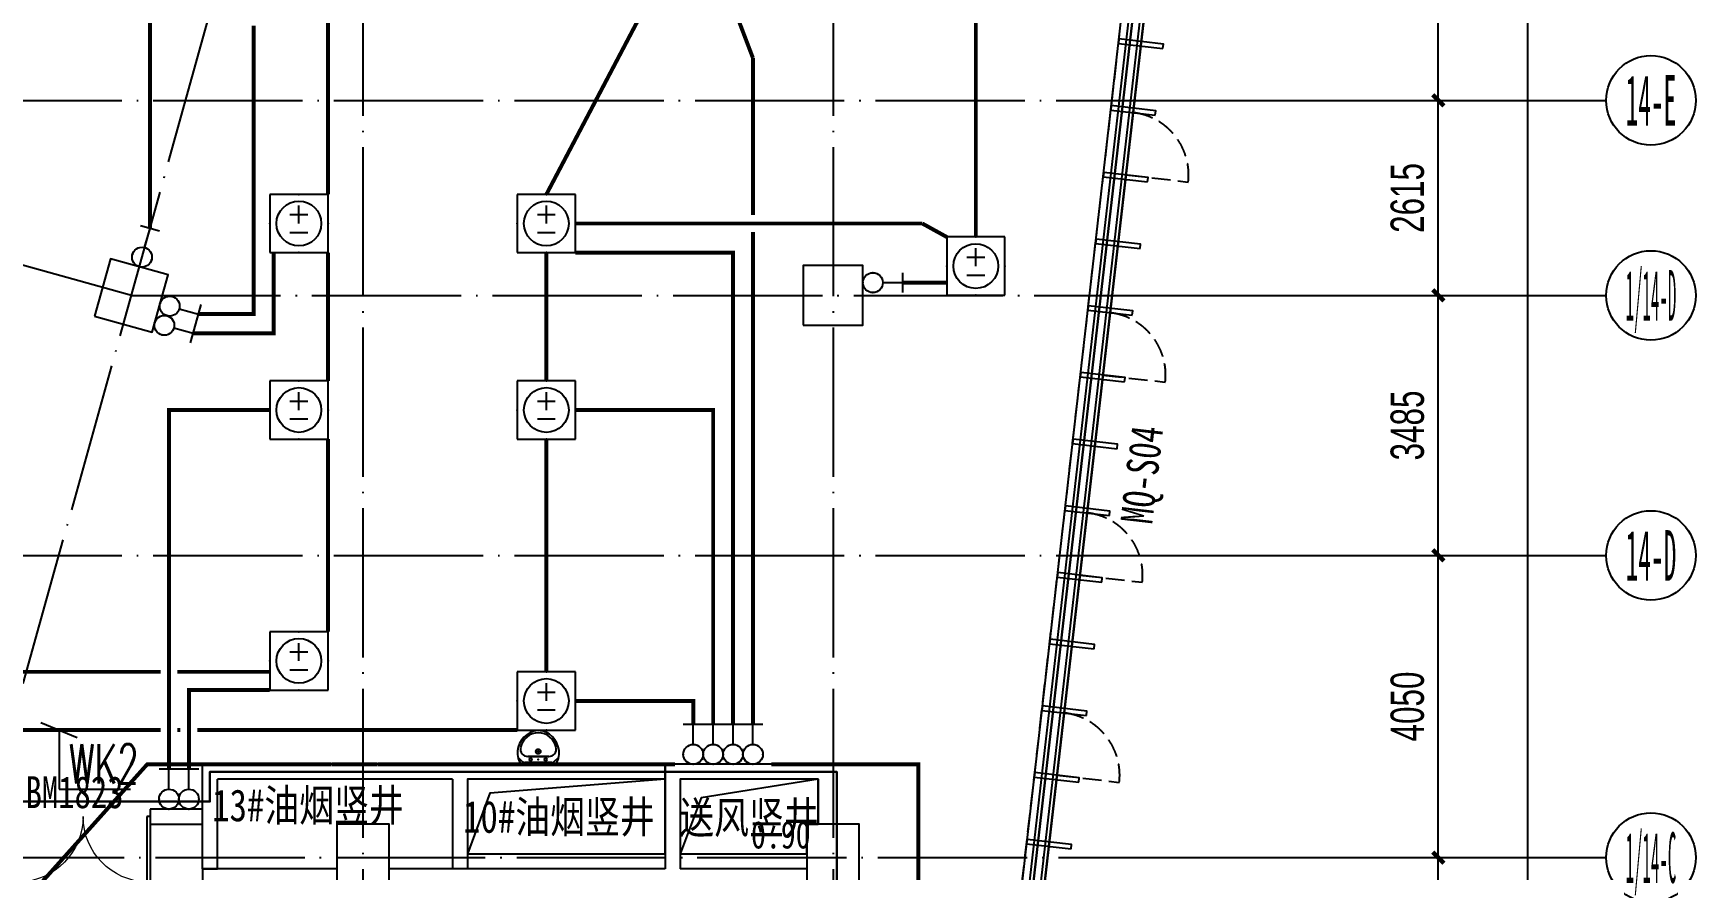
# Model space of a CAD drawing. Extents: x -233336 to 840473, y -28113 to 330904.
# Drawn here: x 105182 to 127460, y 199687 to 210900 of the extents above; entities that cross this region are included whole.
import ezdxf
from ezdxf.enums import TextEntityAlignment as Align
from ezdxf.xclip import XClip

# ---------------------------------------------------------------- set-up
doc = ezdxf.new("R2010")
doc.units = 0
doc.header["$LTSCALE"] = 1000
doc.header["$XCLIPFRAME"] = 2
for name, pattern in [('104-14# 核心筒$0$DOTE', [2.42, 2, -0.2, 0.02, -0.2]), ('14#楼幕墙$0$DASH', [0.35, 0.25, -0.1]), ('DASH', [0.35, 0.25, -0.1]), ('X-104 14#平面$0$$0$DASH', [0.35, 0.25, -0.1])]:
    doc.linetypes.add(name, pattern=pattern)
doc.layers.get('0').update_dxf_attribs({"linetype": 'CONTINUOUS'})
doc.layers.get('Defpoints').update_dxf_attribs({"linetype": 'CONTINUOUS'})
for name, color, linetype in [('104-14# 核心筒$0$01-标注_轴线坐标', 8, 'CONTINUOUS'), ('104-14# 核心筒$0$02-TEXT_标注', 9, 'CONTINUOUS'), ('104-14# 核心筒$0$A-C_玻璃幕墙', 8, 'CONTINUOUS'), ('104-14# 核心筒$0$A_AXIS-轴线', 8, '104-14# 核心筒$0$DOTE'), ('104-14# 核心筒$0$A_STR-砌块墙', 7, 'CONTINUOUS'), ('104-14# 核心筒$0$A_STR-砼柱', 8, 'CONTINUOUS'), ('104-14# 核心筒$0$AXIS_TEXT', 7, 'CONTINUOUS'), ('14#楼幕墙$0$A-C_玻璃幕墙', 8, 'CONTINUOUS'), ('14#楼幕墙$0$A-C_窗', 8, 'CONTINUOUS'), ('AXIS_TEXT', 7, 'CONTINUOUS'), ('DIM-插座', 80, 'CONTINUOUS'), ('EQUIP-动力', 80, 'CONTINUOUS'), ('EQUIP-照明', 80, 'CONTINUOUS'), ('WIRE-动力控制', 160, 'DASH'), ('WIRE-插座', 160, 'CONTINUOUS'), ('X-104 14#平面$0$02-TEXT_标注', 9, 'CONTINUOUS'), ('X-104 14#平面$0$02-TEXT_门窗', 9, 'CONTINUOUS'), ('X-104 14#平面$0$A-C_玻璃幕墙', 8, 'CONTINUOUS'), ('X-104 14#平面$0$A-C_门', 8, 'CONTINUOUS'), ('X-104 14#平面$0$A-I_卫-洁具', 8, 'CONTINUOUS'), ('X-104 14#平面$0$A-TECH_结构', 8, 'CONTINUOUS'), ('X-104 14#平面$0$A_STR-砌块墙', 7, 'CONTINUOUS'), ('X-104 14#平面$0$DUCT-新风管立管', 3, 'CONTINUOUS')]:
    doc.layers.add(name, color=color, linetype=linetype)
doc.layers.add('104-14# 核心筒$0$04-不打印_辅助线', color=8, linetype='CONTINUOUS', plot=False)
doc.layers.add('2019.06.25燃气表间不打印', color=7, linetype='CONTINUOUS', plot=False)
doc.layers.add('X-104 14#平面$0$000套内', color=8, linetype='CONTINUOUS', lineweight=30)
doc.styles.add('104-14# 核心筒$0$_TCH_AXIS', font='STXIHEI.TTF', dxfattribs={"width": 0.8})
doc.styles.add('104-14# 核心筒$0$_TCH_DIM_T3', font='ros.shx', dxfattribs={"width": 0.705882, "bigfont": 'jd.shx'})
doc.styles.add('104-14# 核心筒$0$_TCH_SPACE', font='STXIHEI.TTF', dxfattribs={"width": 0.8, "height": 5})
doc.styles.add('104-14# 核心筒$0$Standard', font='STXIHEI.TTF', dxfattribs={"width": 0.8})
doc.styles.add('_TEL_DIM', font='ROMANS2', dxfattribs={"width": 0.8, "height": 3.5, "bigfont": 'HZDF2'})
doc.styles.add('COMPLEX', font='COMPLEX')
doc.styles.get("Standard").update_dxf_attribs({"font": 'GBENOR', "bigfont": 'GBCBIG'})
doc.styles.add('X-104 14#平面$0$_TCH_WINDOW', font='STXIHEI.TTF', dxfattribs={"width": 0.75, "height": 3.5})
doc.styles.add('X-104 14#平面$0$Standard', font='STXIHEI.TTF', dxfattribs={"width": 0.8})
doc.dimstyles.new('104-14# 核心筒$0$_TCH_ARCH&&150', dxfattribs={"dimtxt": 446.25, "dimasz": 150, "dimexe": 375, "dimexo": 450, "dimgap": 189.375, "dimtad": 1, "dimdec": 0, "dimzin": 0, "dimdsep": 46, "dimtxsty": '104-14# 核心筒$0$_TCH_DIM_T3', "dimblk": '104-14# 核心筒$0$_ArchTick', "dimcen": 0.09, "dimclrt": 7, "dimazin": 2, "dimtfac": 1, "dimtdec": 0, "dimtix": 1, "dimtmove": 2, "dimatfit": 3, "dimfxl": 0, "dimtolj": 1, "dimtzin": 0, "dimarcsym": 0})

# ---------------------------------------------------------------- blocks, each defined once
blk = doc.blocks.new('14#楼幕墙$0$A$C103B1A8E')
blk.add_lwpolyline([(0, 0), (60, 0), (60, 600), (0, 600)], close=True)
blk = doc.blocks.new('14#楼幕墙$0$A$C140B3602')
at = {"rotation": 82.45189736510383}
for p in [(103545, 29685), (103427, 28793), (103309, 27900), (103191, 27008), (103072, 26116), (102954, 25224), (102836, 24332), (102718, 23439), (102600, 22547), (102481, 21655), (102363, 20763), (102245, 19871), (102127, 18978)]:
    blk.add_blockref('14#楼幕墙$0$A$C103B1A8E', p, dxfattribs=at)
blk = doc.blocks.new('14#楼幕墙$0$A$C2CD63A88')
at = {"linetype": '14#楼幕墙$0$DASH'}
blk.add_lwpolyline([(0, 670), (0, -170)], dxfattribs=at)
blk.add_arc((0, 670), 840, 270, 0, dxfattribs=at)
blk = doc.blocks.new('14#楼幕墙')
at = {"layer": '14#楼幕墙$0$A-C_玻璃幕墙'}
for p, q in [((117563, 189300), (120742, 216995)), ((117234, 189066), (120415, 216774)), ((117344, 189144), (120524, 216848)), ((117508, 189261), (120687, 216958))]:
    blk.add_line(p, q, dxfattribs=at)
blk.add_lwpolyline([(120742, 216995), (99427, 222925), (92266, 197155), (62308, 195791), (62738, 196820), (22065, 195795), (17309, 179208), (53491, 179840), (52927, 177185), (83500, 178466), (82418, 175654), (109062, 173768), (119297, 188914), (117563, 189300)], close=True, dxfattribs=at)
at = {"layer": '14#楼幕墙$0$A-C_玻璃幕墙', "rotation": 1.000000000000248}
blk.add_blockref('14#楼幕墙$0$A$C140B3602', (17309, 179208), dxfattribs=at)
at = {"layer": '14#楼幕墙$0$A-C_窗', "rotation": 83.45189736509042}
for p in [(120490, 208925), (120182, 206242), (119874, 203560), (119566, 200878)]:
    blk.add_blockref('14#楼幕墙$0$A$C2CD63A88', p, dxfattribs=at)
blk = doc.blocks.new('_FZHK')
blk.add_lwpolyline([(-0.5, -0.5), (0.5, -0.5), (0.5, 0.5), (-0.5, 0.5)], close=True)
blk = doc.blocks.new('_AXISO')
blk.add_circle((0, 0), 0.5)
at = {"layer": 'AXIS_TEXT', "style": 'COMPLEX', "width": 1.041667}
blk.add_attdef('A', text='', height=0.56, dxfattribs=at).set_placement((-0.25, -0.28), (0.25, -0.28), align=Align.FIT)
blk = doc.blocks.new('104-14# 核心筒$0$_ArchTick')
at = {"color": 0, "linetype": 'ByBlock', "const_width": 0.4}
blk.add_lwpolyline([(-0.5, -0.5), (0.5, 0.5)], dxfattribs=at)
blk = doc.blocks.new('*D413')
at = {"layer": '104-14# 核心筒$0$01-标注_轴线坐标', "color": 0, "lineweight": -2}
for p, q in [((120710, 199850), (124385, 199850)), ((124010, 194900), (124010, 199850)), ((120710, 194900), (124385, 194900))]:
    blk.add_line(p, q, dxfattribs=at)
at = {"layer": 'Defpoints', "color": 0}
for p in [(120260, 199850), (124010, 199850), (120260, 194900)]:
    blk.add_point(p, dxfattribs=at)
at = {"layer": '104-14# 核心筒$0$01-标注_轴线坐标', "color": 0, "lineweight": -2, "xscale": 150, "yscale": 150, "zscale": 150}
for p, rotation in [((124010, 199850), 90), ((124010, 194900), 270)]:
    blk.add_blockref('104-14# 核心筒$0$_ArchTick', p, dxfattribs=dict(at, rotation=rotation))
at = {"layer": '104-14# 核心筒$0$01-标注_轴线坐标', "color": 7, "insert": (123597, 197375), "char_height": 446.2, "attachment_point": 5, "rotation": 90, "style": '104-14# 核心筒$0$_TCH_DIM_T3'}
blk.add_mtext('\\A1;4950', dxfattribs=at)
blk = doc.blocks.new('*D414')
at = {"layer": '104-14# 核心筒$0$01-标注_轴线坐标', "color": 0, "lineweight": -2}
for p, q in [((120710, 203900), (124385, 203900)), ((124010, 199850), (124010, 203900)), ((120710, 199850), (124385, 199850))]:
    blk.add_line(p, q, dxfattribs=at)
at = {"layer": 'Defpoints', "color": 0}
for p in [(120260, 203900), (124010, 203900), (120260, 199850)]:
    blk.add_point(p, dxfattribs=at)
at = {"layer": '104-14# 核心筒$0$01-标注_轴线坐标', "color": 0, "lineweight": -2, "xscale": 150, "yscale": 150, "zscale": 150}
for p, rotation in [((124010, 203900), 90), ((124010, 199850), 270)]:
    blk.add_blockref('104-14# 核心筒$0$_ArchTick', p, dxfattribs=dict(at, rotation=rotation))
at = {"layer": '104-14# 核心筒$0$01-标注_轴线坐标', "color": 7, "insert": (123597, 201875), "char_height": 446.2, "attachment_point": 5, "rotation": 90, "style": '104-14# 核心筒$0$_TCH_DIM_T3'}
blk.add_mtext('\\A1;4050', dxfattribs=at)
blk = doc.blocks.new('*D415')
at = {"layer": '104-14# 核心筒$0$01-标注_轴线坐标', "color": 0, "lineweight": -2}
for p, q in [((120710, 207385), (124385, 207385)), ((124010, 203900), (124010, 207385)), ((120710, 203900), (124385, 203900))]:
    blk.add_line(p, q, dxfattribs=at)
at = {"layer": 'Defpoints', "color": 0}
for p in [(120260, 207385), (124010, 207385), (120260, 203900)]:
    blk.add_point(p, dxfattribs=at)
at = {"layer": '104-14# 核心筒$0$01-标注_轴线坐标', "color": 0, "lineweight": -2, "xscale": 150, "yscale": 150, "zscale": 150}
for p, rotation in [((124010, 207385), 90), ((124010, 203900), 270)]:
    blk.add_blockref('104-14# 核心筒$0$_ArchTick', p, dxfattribs=dict(at, rotation=rotation))
at = {"layer": '104-14# 核心筒$0$01-标注_轴线坐标', "color": 7, "insert": (123597, 205642), "char_height": 446.2, "attachment_point": 5, "rotation": 90, "style": '104-14# 核心筒$0$_TCH_DIM_T3'}
blk.add_mtext('\\A1;3485', dxfattribs=at)
blk = doc.blocks.new('*D416')
at = {"layer": '104-14# 核心筒$0$01-标注_轴线坐标', "color": 0, "lineweight": -2}
for p, q in [((120710, 210000), (124385, 210000)), ((124010, 207385), (124010, 210000)), ((120710, 207385), (124385, 207385))]:
    blk.add_line(p, q, dxfattribs=at)
at = {"layer": 'Defpoints', "color": 0}
for p in [(120260, 210000), (124010, 210000), (120260, 207385)]:
    blk.add_point(p, dxfattribs=at)
at = {"layer": '104-14# 核心筒$0$01-标注_轴线坐标', "color": 0, "lineweight": -2, "xscale": 150, "yscale": 150, "zscale": 150}
for p, rotation in [((124010, 210000), 90), ((124010, 207385), 270)]:
    blk.add_blockref('104-14# 核心筒$0$_ArchTick', p, dxfattribs=dict(at, rotation=rotation))
at = {"layer": '104-14# 核心筒$0$01-标注_轴线坐标', "color": 7, "insert": (123597, 208692), "char_height": 446.2, "attachment_point": 5, "rotation": 90, "style": '104-14# 核心筒$0$_TCH_DIM_T3'}
blk.add_mtext('\\A1;2615', dxfattribs=at)
blk = doc.blocks.new('*D417')
at = {"layer": '104-14# 核心筒$0$01-标注_轴线坐标', "color": 0, "lineweight": -2}
for p, q in [((120710, 214110), (124385, 214110)), ((124010, 210000), (124010, 214110)), ((120710, 210000), (124385, 210000))]:
    blk.add_line(p, q, dxfattribs=at)
at = {"layer": 'Defpoints', "color": 0}
for p in [(120260, 214110), (124010, 214110), (120260, 210000)]:
    blk.add_point(p, dxfattribs=at)
at = {"layer": '104-14# 核心筒$0$01-标注_轴线坐标', "color": 0, "lineweight": -2, "xscale": 150, "yscale": 150, "zscale": 150}
for p, rotation in [((124010, 214110), 90), ((124010, 210000), 270)]:
    blk.add_blockref('104-14# 核心筒$0$_ArchTick', p, dxfattribs=dict(at, rotation=rotation))
at = {"layer": '104-14# 核心筒$0$01-标注_轴线坐标', "color": 7, "insert": (123597, 212055), "char_height": 446.2, "attachment_point": 5, "rotation": 90, "style": '104-14# 核心筒$0$_TCH_DIM_T3'}
blk.add_mtext('\\A1;4110', dxfattribs=at)
blk = doc.blocks.new('*D476')
at = {"layer": '104-14# 核心筒$0$01-标注_轴线坐标', "color": 0, "lineweight": -2}
for p, q in [((120710, 222925), (125585, 222925)), ((125210, 173284), (125210, 222925)), ((120710, 173284), (125585, 173284))]:
    blk.add_line(p, q, dxfattribs=at)
at = {"layer": 'Defpoints', "color": 0}
for p in [(120260, 222925), (125210, 222925), (120260, 173284)]:
    blk.add_point(p, dxfattribs=at)
at = {"layer": '104-14# 核心筒$0$01-标注_轴线坐标', "color": 0, "lineweight": -2, "xscale": 150, "yscale": 150, "zscale": 150}
for p, rotation in [((125210, 222925), 90), ((125210, 173284), 270)]:
    blk.add_blockref('104-14# 核心筒$0$_ArchTick', p, dxfattribs=dict(at, rotation=rotation))
at = {"layer": '104-14# 核心筒$0$01-标注_轴线坐标', "color": 7, "insert": (124797, 198104), "char_height": 446.2, "attachment_point": 5, "rotation": 90, "style": '104-14# 核心筒$0$_TCH_DIM_T3'}
blk.add_mtext('\\A1;49641', dxfattribs=at)
blk = doc.blocks.new('X-104 14#平面$0$$lvtry$00000178')
at = {"color": 0}
for p, q in [((-238, 0), (238, 0)), ((-214, -36), (-272, -91)), ((-180, -23), (180, -23)), ((-142, -105), (140, -105)), ((140, -105), (-142, -105)), ((216, -37), (268, -91))]:
    blk.add_line(p, q, dxfattribs=at)
blk.add_lwpolyline([(-104, -430, 0.224698), (110, -425, 0.348046), (269, -79), (239, 0), (-241, 0), (-271, -79, 0.356844)], format="xyb", close=True, dxfattribs=at)
for centre, radius in [((-100, -65), 16.3), ((1, -172), 31.6), ((100, -65), 16.3)]:
    blk.add_circle(centre, radius, dxfattribs=at)
at = {"color": 0, "lineweight": 13}
blk.add_circle((1, -172), 23, dxfattribs=at)
at = {"color": 0}
for centre, radius, start, end in [((-142, -205), 100, 90, 190.5602), ((-180, -73), 50, 90, 133.181), ((140, -205), 100, 349.4398, 90), ((180, -73), 50, 44.5607, 90), ((-1, -179), 243, 190.5602, 349.4398)]:
    blk.add_arc(centre, radius, start, end, dxfattribs=at)
for p in [(0, -65), (1, -172)]:
    blk.add_point(p, dxfattribs=at)
blk = doc.blocks.new('X-104 14#平面$0$$DorLib2D$00000002')
for p, q in [((-0.5, 0), (-0.5, 0.4875)), ((-0.475, 0.4875), (-0.5, 0.4875)), ((-0.475, 0), (-0.475, 0.4875)), ((0.475, 0), (0.475, 0.4875)), ((0.475, 0.4875), (0.5, 0.4875)), ((0.5, 0), (0.5, 0.4875)), ((-0.5, 0), (-0.475, 0)), ((0.5, 0), (0.475, 0))]:
    blk.add_line(p, q)
at = {"lineweight": 13}
for centre, start, end in [((-0.4875, 0), 0, 88.53072), ((0.4875, 0), 91.46928, 180)]:
    blk.add_arc(centre, 0.4875, start, end, dxfattribs=at)
blk = doc.blocks.new('$equip$00001344')
for p, q in [((0.65, 0.65), (-0.65, 0.65)), ((-0.65, 0.65), (-0.65, -0.65)), ((0, 0), (0, 0.4)), ((0.65, -0.65), (0.65, 0.65)), ((-0.2, 0.2), (0.2, 0.2)), ((-0.2, -0.2), (0.2, -0.2)), ((-0.65, -0.65), (0.65, -0.65))]:
    blk.add_line(p, q)
blk.add_circle((0, 0), 0.5)
for p in [(0, 0.65), (-0.65, 0), (0.65, 0), (0, -0.65)]:
    blk.add_point(p)
at = {"flags": 9}
blk.add_attdef('A', (0, 0), '', height=0.00002, dxfattribs=at)
blk = doc.blocks.new('$equip$00002672')
for p, q in [((0.222, 0.889), (-0.222, 0.889)), ((0, 0.444), (0, 0.889))]:
    blk.add_line(p, q)
blk.add_circle((0, 0.222), 0.222)
for p in [(0, 0.889), (-0.222, 0.222), (0, 0), (0.222, 0.222)]:
    blk.add_point(p)
at = {"color": 7, "style": '_TEL_DIM', "flags": 1}
for tag in ['A', 'REMARK']:
    blk.add_attdef(tag, text='', height=0.00002, dxfattribs=at).set_placement((0, 0), align=Align.MIDDLE_CENTER)
blk = doc.blocks.new('104-14# 核心筒')
at = {"layer": '104-14# 核心筒$0$01-标注_轴线坐标'}
for p, q in [((120259.9, 210000), (126259.9, 210000)), ((120259.9, 207384.9), (126259.9, 207384.9)), ((120259.9, 203900), (126259.9, 203900)), ((120259.9, 199850), (126259.9, 199850))]:
    blk.add_line(p, q, dxfattribs=at)
at = {"layer": '104-14# 核心筒$0$A-C_玻璃幕墙'}
blk.add_lwpolyline([(82417.6, 175653.6), (83499.8, 178465.9), (52926.6, 177184.7), (53491, 179839.8), (17309.3, 179208.2), (22065.4, 195794.6), (62738.3, 196820), (62307.5, 195791.2), (92265.6, 197155.1), (99426.9, 222925), (120741.8, 216994.6), (117562.9, 189300.5), (119297.3, 188914.5), (109062.3, 173767.9), (82417.6, 175653.6)], dxfattribs=at)
at = {"layer": '104-14# 核心筒$0$A_AXIS-轴线'}
for p, q in [((109600, 228733.6), (109600, 169654.9)), ((115900, 228733.6), (115900, 169654.9)), ((104400, 199850), (110517.1, 221836)), ((-9370.1, 210000), (120259.9, 210000)), ((106496.4, 207384.9), (97097.2, 210000)), ((106496.4, 207384.9), (120259.9, 207384.9)), ((-9370.1, 203900), (120259.9, 203900)), ((104400, 199850), (120259.9, 199850))]:
    blk.add_line(p, q, dxfattribs=at)
at = {"layer": '104-14# 核心筒$0$A_STR-砌块墙'}
for p, q in [((113650, 201100), (113650, 199700)), ((115900, 201100), (113650, 201100)), ((115900, 201100), (115900, 200300)), ((113850, 200900), (113850, 199700)), ((115700, 200900), (113850, 200900)), ((115700, 200900), (115700, 200300)), ((107450, 199700), (107450, 199400)), ((109250, 199700), (107450, 199700)), ((113650, 199700), (109950, 199700)), ((115550, 199700), (113850, 199700))]:
    blk.add_line(p, q, dxfattribs=at)
at = {"layer": '104-14# 核心筒$0$01-标注_轴线坐标'}
ref = blk.add_blockref('_AXISO', (126859.9, 210000), dxfattribs=dict(at, xscale=1200, yscale=1200, zscale=1200))
ref.add_attrib('A', '14-E', dxfattribs={"layer": '104-14# 核心筒$0$AXIS_TEXT', "height": 678.82, "style": '104-14# 核心筒$0$_TCH_AXIS', "width": 0.472546}).set_placement((126520.5, 209660.6), (127199.3, 209660.6), align=Align.FIT)
ref = blk.add_blockref('_AXISO', (126859.9, 207384.9), dxfattribs=dict(at, xscale=1200, yscale=1200, zscale=1200))
ref.add_attrib('A', '1/14-D', dxfattribs={"layer": '104-14# 核心筒$0$AXIS_TEXT', "height": 678.82, "style": '104-14# 核心筒$0$_TCH_AXIS', "width": 0.294094}).set_placement((126520.5, 207045.5), (127199.3, 207045.5), align=Align.FIT)
ref = blk.add_blockref('_AXISO', (126859.9, 203900), dxfattribs=dict(at, xscale=1200, yscale=1200, zscale=1200))
ref.add_attrib('A', '14-D', dxfattribs={"layer": '104-14# 核心筒$0$AXIS_TEXT', "height": 678.82, "style": '104-14# 核心筒$0$_TCH_AXIS', "width": 0.427541}).set_placement((126520.5, 203560.6), (127199.3, 203560.6), align=Align.FIT)
ref = blk.add_blockref('_AXISO', (126859.9, 199850), dxfattribs=dict(at, xscale=1200, yscale=1200, zscale=1200))
ref.add_attrib('A', '1/14-C', dxfattribs={"layer": '104-14# 核心筒$0$AXIS_TEXT', "height": 678.82, "style": '104-14# 核心筒$0$_TCH_AXIS', "width": 0.287839}).set_placement((126520.5, 199510.6), (127199.3, 199510.6), align=Align.FIT)
at = {"layer": '104-14# 核心筒$0$A_STR-砼柱', "xscale": 799.9999999999911, "yscale": 799.9999999999911, "zscale": 799.9999999999911, "rotation": 344.4518973650904}
blk.add_blockref('_FZHK', (106496.4, 207384.9), dxfattribs=at)
at = {"layer": '104-14# 核心筒$0$A_STR-砼柱', "yscale": 800, "zscale": 800}
for p, xscale in [((115900, 207384.9), 800), ((109600, 199900), 700), ((115900, 199900), 700)]:
    blk.add_blockref('_FZHK', p, dxfattribs=dict(at, xscale=xscale))
at = {"layer": '104-14# 核心筒$0$02-TEXT_标注', "style": '104-14# 核心筒$0$Standard', "width": 0.8}
blk.add_text('送风竖井', height=428.14, dxfattribs=at).set_placement((113838.2, 200171.5))
at = {"layer": '104-14# 核心筒$0$04-不打印_辅助线', "style": '104-14# 核心筒$0$_TCH_SPACE', "width": 0.8}
blk.add_text('0.90', height=366.98, dxfattribs=at).set_placement((114799.5, 199972.3))
at = {"layer": '104-14# 核心筒$0$01-标注_轴线坐标'}
for p1, p2, distance, text, picture, middle in [((120259.9, 173283.6), (120259.9, 222925), -4950, '49641', '*D476', (124797.4, 198104.3)), ((120259.9, 210000), (120259.9, 214110.4), -3750, '4110', '*D417', (123597.4, 212055.2)), ((120259.9, 207384.9), (120259.9, 210000), -3750, '2615', '*D416', (123597.4, 208692.4)), ((120259.9, 203900), (120259.9, 207384.9), -3750, '3485', '*D415', (123597.4, 205642.4)), ((120259.9, 199850), (120259.9, 203900), -3750, '4050', '*D414', (123597.4, 201875)), ((120259.9, 194900), (120259.9, 199850), -3750, '4950', '*D413', (123597.4, 197375))]:
    dim = blk.add_aligned_dim(p1=p1, p2=p2, distance=distance, text=text, dimstyle='104-14# 核心筒$0$_TCH_ARCH&&150', dxfattribs=at)
    dim.commit()
    dim.dimension.update_dxf_attribs({"geometry": picture, "text_midpoint": middle})
blk = doc.blocks.new('X-104 14#平面')
at = {"layer": 'X-104 14#平面$0$000套内'}
blk.add_lwpolyline([(115950, 189400), (115950, 189200), (117249.4, 189200), (117398.5, 189183.4), (120578.2, 216884.4), (99531.2, 222740.3), (92350, 196898.5), (92350, 194099.9), (95650, 194099.9), (95650, 199600), (104650, 199600), (104650, 200600), (107550, 200600), (107550, 201000), (115950, 201000)], close=True, dxfattribs=at)
at = {"layer": 'X-104 14#平面$0$A-C_玻璃幕墙'}
blk.add_lwpolyline([(82417.6, 175653.6), (83499.8, 178465.9), (52926.6, 177184.7), (53491, 179839.8), (17309.3, 179208.2), (22065.4, 195794.6), (62738.3, 196820), (62307.5, 195791.2), (92265.6, 197155.1), (99426.9, 222925), (120741.8, 216994.6), (117562.9, 189300.5), (119297.3, 188914.5), (109062.3, 173767.9), (82417.6, 175653.6)], dxfattribs=at)
at = {"layer": 'X-104 14#平面$0$A-TECH_结构', "linetype": 'X-104 14#平面$0$$0$DASH'}
blk.add_lwpolyline([(108910.7, 174079.4), (118802, 188717.3), (117234.1, 189066.3), (120414.6, 216774.3), (99635.6, 222555.6), (95312.9, 207000.2), (89162.1, 208711.5), (77269.5, 199400), (8635.1, 199400), (5919.8, 186625.4), (-2502.5, 188415.7), (-5635.8, 173674.9), (40532.1, 175690.6), (40199.6, 173602.3), (83848.5, 175853.1)], close=True, dxfattribs=at)
at = {"layer": 'X-104 14#平面$0$A_STR-砌块墙'}
for p, q in [((110900, 201100), (107450, 201100)), ((107450, 199700), (107450, 201100)), ((113650, 201100), (110900, 201100)), ((113650, 200900), (113650, 201100)), ((110800, 200900), (107650, 200900)), ((107650, 199700), (107650, 200900)), ((110800, 200900), (110800, 199700)), ((111000, 200900), (111000, 199700)), ((113650, 200900), (111000, 200900)), ((107450, 200500), (106750, 200500)), ((106750, 200500), (106750, 200300)), ((106750, 200300), (107450, 200300)), ((107450, 200300), (107450, 200500)), ((107450, 199700), (107650, 199700)), ((111000, 199700), (110800, 199700))]:
    blk.add_line(p, q, dxfattribs=at)
at = {"layer": 'X-104 14#平面$0$DUCT-新风管立管'}
for points in [[(113650, 200900), (111000, 200900), (111000, 199900), (113650, 199900), (113650, 200900), (111301.8, 200712.4), (111000, 199900)], [(115700, 200900), (113850, 200900), (113850, 199900), (115550, 199900), (115550, 200300), (115700, 200300), (115700, 200900), (114131.6, 200649.7), (113850, 199900)]]:
    blk.add_lwpolyline(points, dxfattribs=at)
ref = blk.add_blockref('104-14# 核心筒', (0, 0))
XClip(ref).set_block_clipping_path([(-38664.3623821461, -25500), (139216.5485069363, 330900)])
blk.add_blockref('14#楼幕墙', (0, 0))
at = {"layer": 'X-104 14#平面$0$A-C_门'}
ref = blk.add_blockref('X-104 14#平面$0$$DorLib2D$00000002', (105850, 200400), dxfattribs=dict(at, xscale=-1800, yscale=1800, zscale=200, rotation=179.9999980676837))
ref.add_attrib('A', 'BM1823', (105080.1, 200512.5), dxfattribs={"layer": 'X-104 14#平面$0$02-TEXT_门窗', "height": 428.14, "rotation": 360, "style": 'X-104 14#平面$0$_TCH_WINDOW', "width": 0.75})
at = {"layer": 'X-104 14#平面$0$A-I_卫-洁具', "rotation": 179.9999999999992}
blk.add_blockref('X-104 14#平面$0$$lvtry$00000178', (111949.1, 201100), dxfattribs=at)
at = {"layer": 'X-104 14#平面$0$02-TEXT_标注', "style": 'X-104 14#平面$0$Standard', "width": 0.8}
for s, p in [('13#油烟竖井', (107579.4, 200336.8)), ('10#油烟竖井', (110941.9, 200182.4))]:
    blk.add_text(s, height=428.14, dxfattribs=at).set_placement(p)
at = {"layer": 'X-104 14#平面$0$02-TEXT_门窗', "style": 'X-104 14#平面$0$_TCH_WINDOW', "width": 0.75}
blk.add_text('MQ-S04', height=428.14, rotation=83.4519, dxfattribs=at).set_placement((120175.5, 204306.7))

msp = doc.modelspace()

# ---------------------------------------------------------------- linework, layer by layer
at = {"layer": '2019.06.25燃气表间不打印', "const_width": 52.5}
for points in [[(105051, 199245.7), (106708.6, 201100), (109175, 201100)], [(109181.8, 201100), (109796.9, 201100)], [(109800, 201100), (113780.2, 201100)], [(117041.7, 193532.7), (117041.7, 201100), (115071.9, 201100)]]:
    msp.add_lwpolyline(points, dxfattribs=at)
at = {"layer": 'DIM-插座', "color": 80}
msp.add_line((105285.2, 201658.6), (105771.3, 201460.2), dxfattribs=at)
for points in [[(105528.2, 201559.4), (105528.2, 200768.8)], [(105528.2, 200768.8), (106485.9, 200768.8)]]:
    msp.add_lwpolyline(points, dxfattribs=at)
at = {"layer": 'WIRE-动力控制', "const_width": 52.5}
for points in [[(106746.6, 208284), (106746.6, 212948.9)], [(107395.6, 207134.7), (108136, 207134.7), (108136, 211002.8)], [(107324.1, 206877.8), (108402.7, 206877.8), (108402.7, 207959.4)], [(107000.8, 201033.3), (107000.8, 205849.4), (108352.1, 205849.4)], [(108352.1, 202096.3), (107267.5, 202096.3), (107267.5, 201033.3)]]:
    msp.add_lwpolyline(points, dxfattribs=at)
at = {"layer": 'WIRE-动力控制', "color": 160, "const_width": 52.5}
for points in [[(114826, 210567.8), (114231.6, 212129.8)], [(114826, 208461.9), (114826, 210567.8)], [(114826, 201633.3), (114826, 208236.9)], [(114559.4, 201633.3), (114559.4, 207959.4), (112447.9, 207959.4)], [(116833.3, 207556.7), (117422.5, 207556.7)], [(114292.7, 201633.3), (114292.7, 205849.4), (112447.9, 205849.4)], [(114026, 201633.3), (114026, 201949.4), (112447.9, 201949.4)]]:
    msp.add_lwpolyline(points, dxfattribs=at)
at = {"layer": 'WIRE-插座', "color": 160, "const_width": 52.5}
for points in [[(112057.9, 208739.4), (113841.6, 212129.8)], [(117812.5, 208169), (117812.5, 212129.8)], [(109132.1, 208739.4), (109132.1, 211559.4)], [(112447.9, 208349.4), (117095.7, 208349.4)], [(117095.7, 208349.4), (117422.5, 208169)], [(109132.1, 206239.4), (109132.1, 207959.4)], [(112057.9, 206239.4), (112057.9, 207959.4)], [(109132.1, 202876.3), (109132.1, 205459.4)], [(112057.9, 202339.4), (112057.9, 205459.4)], [(99447.9, 202339.4), (106888.3, 202339.4)], [(107113.3, 202339.4), (108352.1, 202339.4)], [(103771.4, 199940), (104666.8, 201559.4), (106888.3, 201559.4)], [(107113.3, 201559.4), (107155, 201559.4)], [(107380, 201559.4), (111667.9, 201559.4)]]:
    msp.add_lwpolyline(points, dxfattribs=at)

# ---------------------------------------------------------------- block references
msp.add_blockref('X-104 14#平面', (0, 0))
at = {"layer": 'EQUIP-动力', "color": 80, "xscale": 600, "yscale": 600, "zscale": 600}
for p in [(108742.1, 208349.4), (112057.9, 208349.4), (117812.5, 207779), (108742.1, 205849.4), (112057.9, 205849.4), (108742.1, 202486.3), (112057.9, 201949.4)]:
    msp.add_blockref('$equip$00001344', p, dxfattribs=at)
at = {"layer": 'EQUIP-照明', "xscale": 600, "yscale": 600, "zscale": 600}
for p, rotation in [((106603.6, 207770.2), 344.4518973650904), ((106881.8, 207277.6), 254.4518973650903), ((106810.3, 207020.7), 254.4518973650903)]:
    msp.add_blockref('$equip$00002672', p, dxfattribs=dict(at, rotation=rotation))
at = {"layer": 'EQUIP-照明', "color": 80, "xscale": 600, "yscale": 600, "zscale": 600, "rotation": 270}
msp.add_blockref('$equip$00002672', (116300, 207556.7), dxfattribs=at)
at = {"layer": 'EQUIP-照明', "color": 80, "xscale": 600, "yscale": 600, "zscale": 600}
for p in [(114026, 201100), (114292.7, 201100), (114559.4, 201100), (114826, 201100), (107000.8, 200500), (107267.5, 200500)]:
    msp.add_blockref('$equip$00002672', p, dxfattribs=at)

# ---------------------------------------------------------------- texts
at = {"layer": 'DIM-插座', "color": 7, "style": '_TEL_DIM', "width": 0.64}
msp.add_text('WK2', height=525, dxfattribs=at).set_placement((105659.5, 200843.8))

doc.saveas('drawing.dxf')
